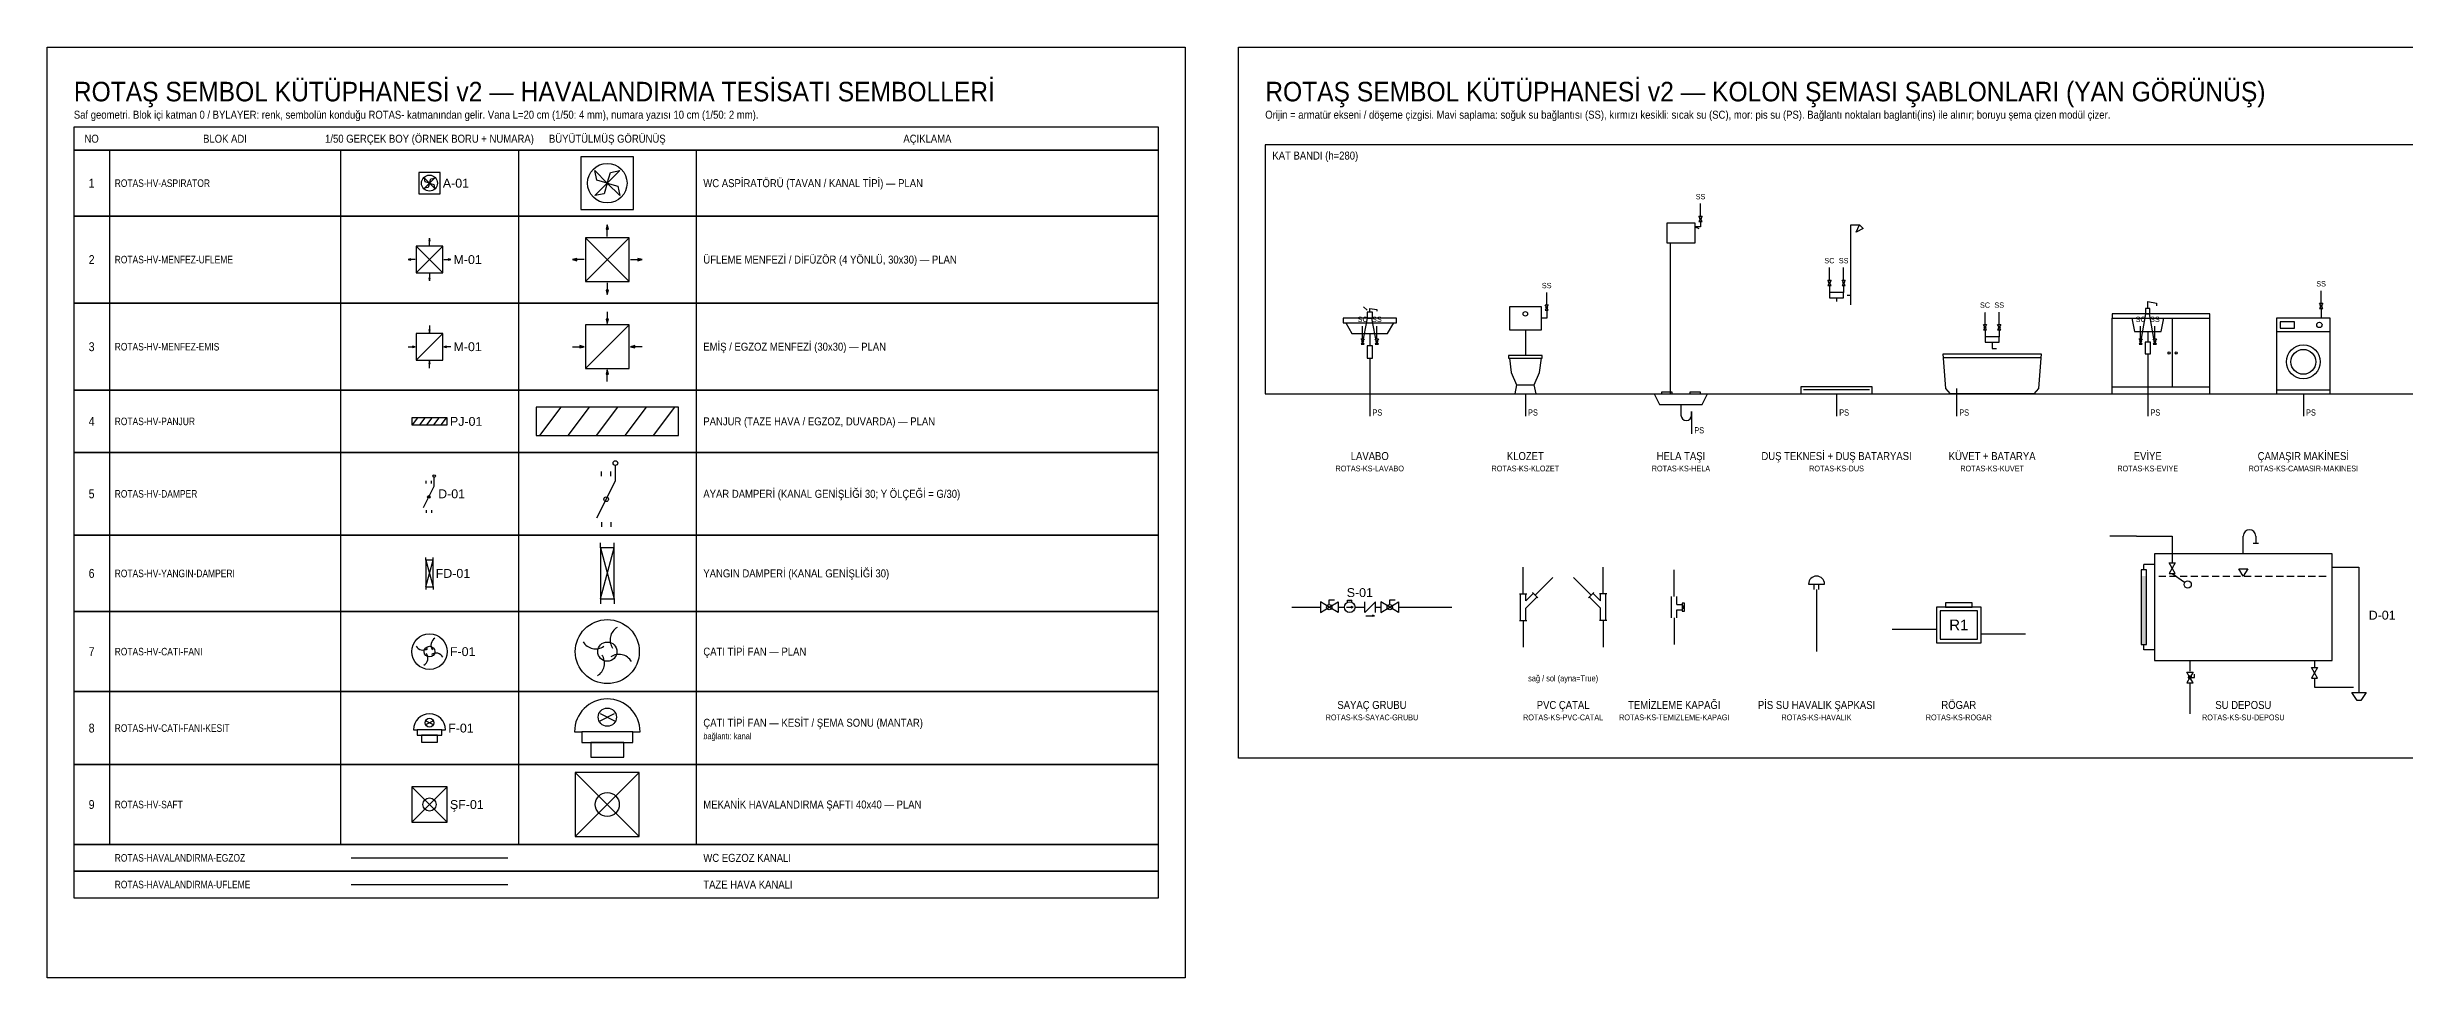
# Model space of a CAD drawing. Header units: centimetres. Extents: x -30 to 10455, y -1638 to 90.
# Drawn here: x 5480 to 8132, y -957 to 90 of the extents above; entities that cross this region are included whole.
import ezdxf
from ezdxf.enums import TextEntityAlignment as Align

# ---------------------------------------------------------------- set-up
doc = ezdxf.new("R2010")
doc.units = ezdxf.units.CM
doc.linetypes.add('DASHED', pattern=[1.524, 1.27, -0.254])
for name, color, linetype in [('ROTAS-HAVALANDIRMA-EGZOZ', 4, 'Continuous'), ('ROTAS-HAVALANDIRMA-SEMBOL', 30, 'Continuous'), ('ROTAS-HAVALANDIRMA-UFLEME', 20, 'Continuous'), ('ROTAS-KAT-BANDI', 8, 'Continuous'), ('ROTAS-LEJANT-BASLIK', 5, 'Continuous'), ('ROTAS-LEJANT-CERCEVE', 8, 'Continuous'), ('ROTAS-LEJANT-YAZI', 7, 'Continuous'), ('ROTAS-PAFTA', 8, 'Continuous'), ('ROTAS-SEMBOL-NO', 3, 'Continuous'), ('ROTAS-SIHHI-ARMATUR', 2, 'Continuous'), ('ROTAS-SIHHI-PIS-SU', 6, 'Continuous'), ('ROTAS-SIHHI-SICAK-SU', 1, 'DASHED'), ('ROTAS-SIHHI-SOGUK-SU', 5, 'Continuous')]:
    doc.layers.add(name, color=color, linetype=linetype)
doc.styles.add('ROTAS', font='arial.ttf')

# ---------------------------------------------------------------- blocks, each defined once
blk = doc.blocks.new('ROTAS-HV-ASPIRATOR')
blk.add_lwpolyline([(-12, -12), (12, -12), (12, 12), (-12, 12)], close=True)
for points in [[(0, 0), (-4.8, 1.4), (-5.7, 5.7), (0, 0)], [(0, 0), (-1.4, -4.8), (-5.7, -5.7), (0, 0)], [(0, 0), (1.4, 4.8), (5.7, 5.7), (0, 0)], [(0, 0), (4.8, -1.4), (5.7, -5.7), (0, 0)]]:
    blk.add_lwpolyline(points)
blk.add_circle((0, 0), 9)
at = {"style": 'ROTAS'}
for tag, p, height in [('NO', (14, 1), 10), ('CAP', (14, -11), 8)]:
    blk.add_attdef(tag, p, '', height=height, dxfattribs=at)
blk = doc.blocks.new('ROTAS-HV-MENFEZ-UFLEME')
h = blk.add_hatch(color=256)
h.dxf.hatch_style = 1
h.paths.add_polyline_path([(0, 24), (-0.75, 21), (0.75, 21)])
h = blk.add_hatch(color=256)
h.dxf.hatch_style = 1
h.paths.add_polyline_path([(-24, 0), (-21, -0.75), (-21, 0.75)])
h = blk.add_hatch(color=256)
h.dxf.hatch_style = 1
h.paths.add_polyline_path([(24, 0), (21, 0.75), (21, -0.75)])
h = blk.add_hatch(color=256)
h.dxf.hatch_style = 1
h.paths.add_polyline_path([(0, -24), (0.75, -21), (-0.75, -21)])
for p, q in [((0, 16), (0, 24)), ((-16, 0), (-24, 0)), ((-15, -15), (15, 15)), ((-15, 15), (15, -15)), ((16, 0), (24, 0)), ((0, -16), (0, -24))]:
    blk.add_line(p, q)
for points in [[(0, 24), (-0.75, 21), (0.75, 21)], [(-24, 0), (-21, -0.75), (-21, 0.75)], [(-15, -15), (15, -15), (15, 15), (-15, 15)], [(24, 0), (21, 0.75), (21, -0.75)], [(0, -24), (0.75, -21), (-0.75, -21)]]:
    blk.add_lwpolyline(points, close=True)
at = {"style": 'ROTAS'}
for tag, p, height in [('NO', (26, 1), 10), ('CAP', (26, -11), 8)]:
    blk.add_attdef(tag, p, '', height=height, dxfattribs=at)
blk = doc.blocks.new('ROTAS-HV-MENFEZ-EMIS')
h = blk.add_hatch(color=256)
h.dxf.hatch_style = 1
h.paths.add_polyline_path([(0, 16), (0.75, 19), (-0.75, 19)])
h = blk.add_hatch(color=256)
h.dxf.hatch_style = 1
h.paths.add_polyline_path([(-16, 0), (-19, 0.75), (-19, -0.75)])
h = blk.add_hatch(color=256)
h.dxf.hatch_style = 1
h.paths.add_polyline_path([(16, 0), (19, -0.75), (19, 0.75)])
h = blk.add_hatch(color=256)
h.dxf.hatch_style = 1
h.paths.add_polyline_path([(0, -16), (-0.75, -19), (0.75, -19)])
for p, q in [((0, 24), (0, 16)), ((-24, 0), (-16, 0)), ((-15, -15), (15, 15)), ((24, 0), (16, 0)), ((0, -24), (0, -16))]:
    blk.add_line(p, q)
for points in [[(0, 16), (0.75, 19), (-0.75, 19)], [(-16, 0), (-19, 0.75), (-19, -0.75)], [(-15, -15), (15, -15), (15, 15), (-15, 15)], [(16, 0), (19, -0.75), (19, 0.75)], [(0, -16), (-0.75, -19), (0.75, -19)]]:
    blk.add_lwpolyline(points, close=True)
at = {"style": 'ROTAS'}
for tag, p, height in [('NO', (26, 1), 10), ('CAP', (26, -11), 8)]:
    blk.add_attdef(tag, p, '', height=height, dxfattribs=at)
blk = doc.blocks.new('ROTAS-HV-PANJUR')
for p, q in [((-19, -4), (-13, 4)), ((-11, -4), (-5, 4)), ((-3, -4), (3, 4)), ((5, -4), (11, 4)), ((13, -4), (19, 4))]:
    blk.add_line(p, q)
blk.add_lwpolyline([(-20, -4), (20, -4), (20, 4), (-20, 4)], close=True)
at = {"style": 'ROTAS'}
for tag, p, height in [('NO', (22, 1), 10), ('CAP', (22, -11), 8)]:
    blk.add_attdef(tag, p, '', height=height, dxfattribs=at)
blk = doc.blocks.new('ROTAS-HV-DAMPER')
for p, q in [((-3, 15), (-3, 18)), ((3, 15), (3, 18)), ((6, 12), (6, 22)), ((-6, -12), (6, 12)), ((-3, -15), (-3, -18)), ((3, -15), (3, -18))]:
    blk.add_line(p, q)
for centre in [(6, 23.5), (0, 0)]:
    blk.add_circle(centre, 1.5)
at = {"style": 'ROTAS'}
for tag, p, height in [('CAP', (9.5, -7.5), 8), ('NO', (9.5, 4.5), 10)]:
    blk.add_attdef(tag, p, '', height=height, dxfattribs=at)
blk = doc.blocks.new('ROTAS-HV-YANGIN-DAMPERI')
for p, q in [((-4, 15), (-4, 18)), ((-4, -15), (4, 15)), ((-4, 15), (4, -15)), ((4, 15), (4, 18)), ((-4, -15), (-4, -18)), ((4, -15), (4, -18))]:
    blk.add_line(p, q)
blk.add_lwpolyline([(-4, -15), (4, -15), (4, 15), (-4, 15)], close=True)
at = {"style": 'ROTAS'}
for tag, p, height in [('NO', (6, 1), 10), ('CAP', (6, -11), 8)]:
    blk.add_attdef(tag, p, '', height=height, dxfattribs=at)
blk = doc.blocks.new('ROTAS-HV-CATI-FANI')
for radius in [20, 6]:
    blk.add_circle((0, 0), radius)
for centre, start, end in [((10.7, 7.3), 120, 215), ((-7.3, 10.7), 210, 305), ((-10.7, -7.3), 300, 395), ((7.3, -10.7), 390, 485)]:
    blk.add_arc(centre, 9, start, end)
at = {"style": 'ROTAS'}
for tag, p, height in [('NO', (22, 1), 10), ('CAP', (22, -11), 8)]:
    blk.add_attdef(tag, p, '', height=height, dxfattribs=at)
blk = doc.blocks.new('ROTAS-HV-CATI-FANI-KESIT')
for p, q in [((-18, 14), (-14, 14)), ((-4, 20), (4, 24)), ((-4, 24), (4, 20)), ((14, 14), (18, 14))]:
    blk.add_line(p, q)
for points in [[(-14, 8), (14, 8), (14, 14), (-14, 14)], [(-9, 0), (9, 0), (9, 8), (-9, 8)]]:
    blk.add_lwpolyline(points, close=True)
blk.add_circle((0, 22), 5)
blk.add_arc((0, 14), 18, 0, 180)
at = {"style": 'ROTAS'}
for tag, p, height in [('NO', (20, 17), 10), ('CAP', (20, 5), 8)]:
    blk.add_attdef(tag, p, '', height=height, dxfattribs=at)
blk = doc.blocks.new('ROTAS-HV-SAFT')
for p, q in [((-20, -20), (20, 20)), ((-20, 20), (20, -20))]:
    blk.add_line(p, q)
blk.add_lwpolyline([(-20, -20), (20, -20), (20, 20), (-20, 20)], close=True)
blk.add_circle((0, 0), 7.5)
at = {"style": 'ROTAS'}
for tag, p, height in [('NO', (22, 1), 10), ('CAP', (22, -11), 8)]:
    blk.add_attdef(tag, p, '', height=height, dxfattribs=at)
blk = doc.blocks.new('ROTAS-KS-LAVABO')
for p, q in [((-8, 56), (-2.5, 85)), ((-3, 94), (-7, 98)), ((8, 56), (2.5, 85)), ((0, 68), (0, 54))]:
    blk.add_line(p, q)
for points in [[(-30, 80), (30, 80), (30, 85), (-30, 85)], [(-3, 85), (3, 85), (3, 92), (-3, 92)], [(-9.8, 62), (-6.2, 62), (-8, 59)], [(-9.8, 56), (-6.2, 56), (-8, 59)], [(-3, 40), (3, 40), (3, 54), (-3, 54)], [(6.2, 62), (9.8, 62), (8, 59)], [(6.2, 56), (9.8, 56), (8, 59)]]:
    blk.add_lwpolyline(points, close=True)
for points in [[(-27, 80), (-20, 68), (20, 68), (27, 80)], [(0, 92), (0, 96), (8, 95), (8, 93)]]:
    blk.add_lwpolyline(points)
for centre in [(-8, 59), (8, 59)]:
    blk.add_circle(centre, 0.9)
at = {"style": 'ROTAS'}
for tag, p, height in [('NO', (32, 70), 10), ('CAP', (32, 58), 8)]:
    blk.add_attdef(tag, p, '', height=height, dxfattribs=at)
blk = doc.blocks.new('ROTAS-KS-KLOZET')
blk.add_line((0, 72), (0, 43))
for points in [[(-18, 72), (18, 72), (18, 98), (-18, 98)], [(22.2, 100), (25.8, 100), (24, 97)], [(22.2, 94), (25.8, 94), (24, 97)], [(-19, 40), (19, 40), (19, 43), (-19, 43)]]:
    blk.add_lwpolyline(points, close=True)
for points in [[(24, 94), (24, 85), (18, 85)], [(-18, 40), (-16, 24), (-10, 10), (10, 10), (16, 24), (18, 40)], [(-10, 10), (-12, 0), (12, 0), (10, 10)]]:
    blk.add_lwpolyline(points)
for centre, radius in [((0, 90), 2.5), ((24, 97), 0.9)]:
    blk.add_circle(centre, radius)
at = {"style": 'ROTAS'}
for tag, p, height in [('NO', (27.8, 51), 10), ('CAP', (27.8, 39), 8)]:
    blk.add_attdef(tag, p, '', height=height, dxfattribs=at)
blk = doc.blocks.new('ROTAS-KS-HELA')
for p, q in [((-12, 170), (-12, 0)), ((-30, 0), (30, 0)), ((0, -12), (0, -24)), ((12, -24), (12, -20))]:
    blk.add_line(p, q)
for points in [[(-16, 170), (16, 170), (16, 192), (-16, 192)], [(20.2, 200), (23.8, 200), (22, 197)], [(20.2, 194), (23.8, 194), (22, 197)], [(-22, 0), (-10, 0), (-10, 1.8), (-22, 1.8)], [(10, 0), (22, 0), (22, 1.8), (10, 1.8)]]:
    blk.add_lwpolyline(points, close=True)
for points in [[(22, 194), (22, 188), (16, 188)], [(16, 188), (20, 186)], [(-30, 0), (-24, -12), (24, -12), (30, 0)]]:
    blk.add_lwpolyline(points)
blk.add_circle((22, 197), 0.9)
blk.add_arc((6, -24), 6, 180, 360)
at = {"style": 'ROTAS'}
for tag, p, height in [('CAP', (32, 74), 8), ('NO', (32, 86), 10)]:
    blk.add_attdef(tag, p, '', height=height, dxfattribs=at)
blk = doc.blocks.new('ROTAS-KS-DUS')
for p, q in [((16, 100), (16, 190)), ((-8, 122), (-8, 114)), ((0, 108), (0, 104)), ((8, 122), (8, 114)), ((12, 111), (16, 111)), ((-37, 5), (37, 5))]:
    blk.add_line(p, q)
blk.add_lwpolyline([(16, 190), (26, 190), (30, 186), (22, 182), (26, 190)])
for points in [[(-9.8, 128), (-6.2, 128), (-8, 125)], [(-9.8, 122), (-6.2, 122), (-8, 125)], [(-8, 108), (8, 108), (8, 114), (-8, 114)], [(6.2, 128), (9.8, 128), (8, 125)], [(6.2, 122), (9.8, 122), (8, 125)], [(-40, 0), (40, 0), (40, 8), (-40, 8)]]:
    blk.add_lwpolyline(points, close=True)
for centre in [(-8, 125), (8, 125)]:
    blk.add_circle(centre, 0.9)
at = {"style": 'ROTAS'}
for tag, p, height in [('NO', (42, 96), 10), ('CAP', (42, 84), 8)]:
    blk.add_attdef(tag, p, '', height=height, dxfattribs=at)
blk = doc.blocks.new('ROTAS-KS-KUVET')
for p, q in [((-8, 72), (-8, 64)), ((8, 72), (8, 64)), ((-55, 41), (55, 41))]:
    blk.add_line(p, q)
for points in [[(-9.8, 78), (-6.2, 78), (-8, 75)], [(-9.8, 72), (-6.2, 72), (-8, 75)], [(-8, 58), (8, 58), (8, 64), (-8, 64)], [(6.2, 78), (9.8, 78), (8, 75)], [(6.2, 72), (9.8, 72), (8, 75)], [(-55, 45), (55, 45), (52, 6), (47, 0), (-47, 0), (-52, 6)]]:
    blk.add_lwpolyline(points, close=True)
for points in [[(0, 58), (0, 51), (5, 51)], [(-40, 6), (-40, 0)]]:
    blk.add_lwpolyline(points)
for centre in [(-8, 75), (8, 75)]:
    blk.add_circle(centre, 0.9)
at = {"style": 'ROTAS'}
for tag, p, height in [('CAP', (57, 28), 8), ('NO', (57, 40), 10)]:
    blk.add_attdef(tag, p, '', height=height, dxfattribs=at)
blk = doc.blocks.new('ROTAS-KS-EVIYE')
for p, q in [((-40, 0), (-40, 85)), ((-8, 56), (-2, 90)), ((8, 56), (2, 90)), ((28, 8), (28, 85)), ((70, 0), (70, 85)), ((0, 70), (0, 58)), ((-40, 8), (70, 8))]:
    blk.add_line(p, q)
for points in [[(-40, 85), (70, 85), (70, 90), (-40, 90)], [(-2.5, 90), (2.5, 90), (2.5, 96), (-2.5, 96)], [(-9.8, 62), (-6.2, 62), (-8, 59)], [(-9.8, 56), (-6.2, 56), (-8, 59)], [(-3, 45), (3, 45), (3, 58), (-3, 58)], [(6.2, 62), (9.8, 62), (8, 59)], [(6.2, 56), (9.8, 56), (8, 59)]]:
    blk.add_lwpolyline(points, close=True)
for points in [[(-18, 85), (-15, 70), (15, 70), (18, 85)], [(0, 96), (0, 104), (10, 102), (10, 99)]]:
    blk.add_lwpolyline(points)
for centre, radius in [((-8, 59), 0.9), ((8, 59), 0.9), ((24, 46), 1.2), ((32, 46), 1.2)]:
    blk.add_circle(centre, radius)
at = {"style": 'ROTAS'}
for tag, p, height in [('NO', (72, 53), 10), ('CAP', (72, 41), 8)]:
    blk.add_attdef(tag, p, '', height=height, dxfattribs=at)
blk = doc.blocks.new('ROTAS-KS-CAMASIR-MAKINESI')
for p, q in [((20, 96), (20, 85)), ((-30, 70), (30, 70))]:
    blk.add_line(p, q)
for points in [[(-30, 0), (30, 0), (30, 85), (-30, 85)], [(-26, 74), (-10, 74), (-10, 81), (-26, 81)], [(18.2, 102), (21.8, 102), (20, 99)], [(18.2, 96), (21.8, 96), (20, 99)], [(-30, 0), (30, 0), (30, 4), (-30, 4)]]:
    blk.add_lwpolyline(points, close=True)
for centre, radius in [((18, 77.5), 3), ((20, 99), 0.9), ((0, 36), 19), ((0, 36), 14)]:
    blk.add_circle(centre, radius)
at = {"style": 'ROTAS'}
for tag, p, height in [('NO', (32, 52), 10), ('CAP', (32, 40), 8)]:
    blk.add_attdef(tag, p, '', height=height, dxfattribs=at)
blk = doc.blocks.new('ROTAS-KS-SAYAC-GRUBU')
h = blk.add_hatch(color=256)
h.dxf.hatch_style = 1
h.paths.add_polyline_path([(39, 0), (36.6, 0.6), (36.6, -0.6)])
h = blk.add_hatch(color=256)
h.dxf.hatch_style = 1
h.paths.add_polyline_path([(63, -9.6), (60.6, -9), (60.6, -10.2)])
for p, q in [((0, 0), (2, 0)), ((12, 3), (12, 8.4)), ((12, 8.4), (18, 8.4)), ((22, 0), (29, 0)), ((31.4, 0), (39, 0)), ((32.6, 6), (32.6, 8)), ((32.6, 8), (37.4, 8)), ((37.4, 6), (37.4, 8)), ((41, 0), (52, 0)), ((52, -6), (52, 6)), ((52, -6), (64, 6)), ((64, -6), (64, 6)), ((64, 0), (70, 0)), ((80, 3), (80, 8.4)), ((80, 8.4), (86, 8.4)), ((90, 0), (92, 0)), ((53, -9.6), (63, -9.6))]:
    blk.add_line(p, q)
for points in [[(2, 6), (2, -6), (12, 0)], [(22, 6), (22, -6), (12, 0)], [(39, 0), (36.6, 0.6), (36.6, -0.6)], [(70, 6), (70, -6), (80, 0)], [(90, 6), (90, -6), (80, 0)], [(63, -9.6), (60.6, -9), (60.6, -10.2)]]:
    blk.add_lwpolyline(points, close=True)
for centre, radius in [((12, 0), 3), ((35, 0), 6), ((80, 0), 3)]:
    blk.add_circle(centre, radius)
at = {"style": 'ROTAS'}
for tag, p, height in [('NO', (94, 0.1), 10), ('CAP', (94, -11.9), 8)]:
    blk.add_attdef(tag, p, '', height=height, dxfattribs=at)
blk = doc.blocks.new('ROTAS-KS-PVC-CATAL')
for p, q in [((-4.2, 15), (4.2, 15)), ((-3, -15), (-3, 15)), ((3, 7.2), (11.3, 15.5)), ((3, 7.2), (3, 15)), ((3, -1.2), (15.5, 11.3)), ((16.4, 10.4), (10.4, 16.4)), ((-4.2, -15), (4.2, -15)), ((3, -15), (3, -1.2))]:
    blk.add_line(p, q)
at = {"style": 'ROTAS'}
for tag, p, height in [('NO', (18.4, 1.7), 10), ('CAP', (18.4, -10.3), 8)]:
    blk.add_attdef(tag, p, '', height=height, dxfattribs=at)
blk = doc.blocks.new('ROTAS-KS-TEMIZLEME-KAPAGI')
for p, q in [((-3, -12), (-3, 12)), ((3, 3), (3, 12)), ((3, 3), (9, 3)), ((10.25, -2), (10.25, 2)), ((3, -12), (3, -3)), ((3, -3), (9, -3))]:
    blk.add_line(p, q)
blk.add_lwpolyline([(9, -4.5), (11.5, -4.5), (11.5, 4.5), (9, 4.5)], close=True)
at = {"style": 'ROTAS'}
for tag, p, height in [('NO', (13.5, 1), 10), ('CAP', (13.5, -11), 8)]:
    blk.add_attdef(tag, p, '', height=height, dxfattribs=at)
blk = doc.blocks.new('ROTAS-KS-HAVALIK')
for p, q in [((-9, 6), (9, 6)), ((-2.5, 0), (-2.5, 6)), ((2.5, 0), (2.5, 6))]:
    blk.add_line(p, q)
blk.add_arc((0, 6), 9, 0, 180)
at = {"style": 'ROTAS'}
for tag, p, height in [('CAP', (11, -3.5), 8), ('NO', (11, 8.5), 10)]:
    blk.add_attdef(tag, p, '', height=height, dxfattribs=at)
blk = doc.blocks.new('ROTAS-KS-ROGAR')
for points in [[(-25, -40), (25, -40), (25, 0), (-25, 0)], [(-15, 0), (15, 0), (15, 5), (-15, 5)], [(-21, -36), (21, -36), (21, -4), (-21, -4)]]:
    blk.add_lwpolyline(points, close=True)
at = {"style": 'ROTAS'}
for tag, p, height in [('CAP', (27, -28.5), 8), ('NO', (27, -16.5), 10)]:
    blk.add_attdef(tag, p, '', height=height, dxfattribs=at)
blk = doc.blocks.new('ROTAS-KS-SU-DEPOSU')
h = blk.add_hatch(color=256)
h.dxf.hatch_style = 1
h.paths.add_polyline_path([(-15, 18), (-9, 18), (-9, 95), (-15, 95)])
for p, q in [((100, 120), (100, 140)), ((114, 140), (114, 132)), ((-12, 102), (-12, 108)), ((20, 120), (20, 110)), ((111, 132), (117, 132)), ((5, 95), (13, 95)), ((17, 95), (25, 95)), ((20, 98), (34, 88)), ((29, 95), (37, 95)), ((41, 95), (49, 95)), ((53, 95), (61, 95)), ((65, 95), (73, 95)), ((77, 95), (85, 95)), ((89, 95), (97, 95)), ((101, 95), (109, 95)), ((113, 95), (121, 95)), ((125, 95), (133, 95)), ((137, 95), (145, 95)), ((149, 95), (157, 95)), ((161, 95), (169, 95)), ((173, 95), (181, 95)), ((185, 95), (193, 95)), ((-12, 12), (-12, 18)), ((40, 0), (40, -12)), ((180, 0), (180, -8)), ((40, -25), (40, -30)), ((41.8, -19), (45, -19)), ((45, -19), (45, -15.4))]:
    blk.add_line(p, q)
for points in [[(-20, 140), (20, 140), (20, 120)], [(0, 108), (-12, 108)], [(200, 105), (230, 105), (230, -36)], [(0, 12), (-12, 12)], [(180, -20), (180, -30), (224, -30)]]:
    blk.add_lwpolyline(points)
for points in [[(0, 0), (200, 0), (200, 120), (0, 120)], [(16.5, 110), (23.5, 110), (20, 104)], [(-15, 18), (-9, 18), (-9, 102), (-15, 102)], [(16.5, 98), (23.5, 98), (20, 104)], [(100, 95), (95, 103), (105, 103)], [(36.4, -13), (43.6, -13), (40, -19)], [(36.4, -25), (43.6, -25), (40, -19)], [(176.5, -8), (183.5, -8), (180, -14)], [(176.5, -20), (183.5, -20), (180, -14)], [(222, -36), (238, -36), (232, -45), (228, -45)]]:
    blk.add_lwpolyline(points, close=True)
for centre, radius in [((37.5, 85.5), 4), ((40, -19), 1.8)]:
    blk.add_circle(centre, radius)
blk.add_arc((107, 140), 7, 0, 180)
at = {"style": 'ROTAS'}
for tag, p, height in [('NO', (240, 52), 10), ('CAP', (240, 40), 8)]:
    blk.add_attdef(tag, p, '', height=height, dxfattribs=at)

msp = doc.modelspace()

# ---------------------------------------------------------------- linework, layer by layer
at = {"layer": 'ROTAS-HAVALANDIRMA-EGZOZ'}
msp.add_line((5822, -822), (5998, -822), dxfattribs=at)
at = {"layer": 'ROTAS-HAVALANDIRMA-UFLEME'}
msp.add_line((5822, -852), (5998, -852), dxfattribs=at)
at = {"layer": 'ROTAS-KAT-BANDI'}
msp.add_lwpolyline([(6850, -300), (8835, -300), (8835, -20), (6850, -20)], close=True, dxfattribs=at)
at = {"layer": 'ROTAS-LEJANT-CERCEVE'}
for p, q in [((5550, -26), (5550, -100)), ((5810, -26), (5810, -100)), ((6010, -26), (6010, -100)), ((6210, -26), (6210, -100)), ((5550, -100), (5550, -198)), ((5810, -100), (5810, -198)), ((6010, -100), (6010, -198)), ((6210, -100), (6210, -198)), ((5550, -198), (5550, -296)), ((5810, -198), (5810, -296)), ((6010, -198), (6010, -296)), ((6210, -198), (6210, -296)), ((5550, -296), (5550, -366)), ((5810, -296), (5810, -366)), ((6010, -296), (6010, -366)), ((6210, -296), (6210, -366)), ((5550, -366), (5550, -459)), ((5810, -366), (5810, -459)), ((6010, -366), (6010, -459)), ((6210, -366), (6210, -459)), ((5550, -459), (5550, -545)), ((5810, -459), (5810, -545)), ((6010, -459), (6010, -545)), ((6210, -459), (6210, -545)), ((5550, -545), (5550, -635)), ((5810, -545), (5810, -635)), ((6010, -545), (6010, -635)), ((6210, -545), (6210, -635)), ((5550, -635), (5550, -717)), ((5810, -635), (5810, -717)), ((6010, -635), (6010, -717)), ((6210, -635), (6210, -717)), ((5550, -717), (5550, -807)), ((5810, -717), (5810, -807)), ((6010, -717), (6010, -807)), ((6210, -717), (6210, -807))]:
    msp.add_line(p, q, dxfattribs=at)
for points in [[(5510, -26), (6730, -26), (6730, 0), (5510, 0)], [(5510, -100), (6730, -100), (6730, -26), (5510, -26)], [(5510, -198), (6730, -198), (6730, -100), (5510, -100)], [(5510, -296), (6730, -296), (6730, -198), (5510, -198)], [(5510, -366), (6730, -366), (6730, -296), (5510, -296)], [(5510, -459), (6730, -459), (6730, -366), (5510, -366)], [(5510, -545), (6730, -545), (6730, -459), (5510, -459)], [(5510, -635), (6730, -635), (6730, -545), (5510, -545)], [(5510, -717), (6730, -717), (6730, -635), (5510, -635)], [(5510, -807), (6730, -807), (6730, -717), (5510, -717)], [(5510, -837), (6730, -837), (6730, -807), (5510, -807)], [(5510, -867), (6730, -867), (6730, -837), (5510, -837)]]:
    msp.add_lwpolyline(points, close=True, dxfattribs=at)
at = {"layer": 'ROTAS-PAFTA'}
for points in [[(5480, 90), (6760, 90), (6760, -957), (5480, -957)], [(6820, 90), (8865, 90), (8865, -710), (6820, -710)]]:
    msp.add_lwpolyline(points, close=True, dxfattribs=at)
at = {"layer": 'ROTAS-SIHHI-PIS-SU'}
for p, q in [((6967.5, -260), (6967.5, -325)), ((7842.5, -255), (7842.5, -325)), ((7142.5, -300), (7142.5, -325)), ((7492.5, -300), (7492.5, -325)), ((7627.5, -300), (7627.5, -325)), ((8017.5, -300), (8017.5, -325)), ((7329.5, -320), (7329.5, -345)), ((7140, -525), (7140, -495)), ((7230, -525), (7230, -495)), ((7310, -528), (7310, -498)), ((7153.4, -526.6), (7173.4, -506.6)), ((7216.6, -526.6), (7196.6, -506.6)), ((7470, -520), (7470, -590)), ((7140, -555), (7140, -585)), ((7230, -555), (7230, -585)), ((7310, -552), (7310, -582)), ((7605, -565), (7555, -565)), ((7655, -570), (7705, -570))]:
    msp.add_line(p, q, dxfattribs=at)
at = {"layer": 'ROTAS-SIHHI-SICAK-SU'}
for p, q in [((7484.5, -172), (7484.5, -158)), ((7659.5, -222), (7659.5, -208)), ((6959.5, -238), (6959.5, -224)), ((7834.5, -238), (7834.5, -224))]:
    msp.add_line(p, q, dxfattribs=at)
at = {"layer": 'ROTAS-SIHHI-SOGUK-SU'}
for p, q in [((7339.5, -100), (7339.5, -86)), ((7500.5, -172), (7500.5, -158)), ((8037.5, -198), (8037.5, -184)), ((7166.5, -200), (7166.5, -186)), ((7675.5, -222), (7675.5, -208)), ((6975.5, -238), (6975.5, -224)), ((7850.5, -238), (7850.5, -224)), ((7830, -460), (7800, -460)), ((6880, -540), (6910, -540)), ((7002, -540), (7060, -540)), ((7890, -630), (7890, -660))]:
    msp.add_line(p, q, dxfattribs=at)

# ---------------------------------------------------------------- block references
at = {"layer": 'ROTAS-HAVALANDIRMA-SEMBOL'}
ref = msp.add_blockref('ROTAS-HV-ASPIRATOR', (5910, -63), dxfattribs=at)
ref.add_attrib('NO', 'A-01', (5925, -68), dxfattribs={"layer": 'ROTAS-SEMBOL-NO', "height": 10, "style": 'ROTAS'})
for name, p, xscale, yscale in [('ROTAS-HV-ASPIRATOR', (6110, -63), 2.466666666666667, 2.466666666666667), ('ROTAS-HV-MENFEZ-UFLEME', (6110, -149), 1.6333333333333335, 1.6333333333333335), ('ROTAS-HV-MENFEZ-EMIS', (6110, -247), 1.6333333333333335, 1.6333333333333335), ('ROTAS-HV-PANJUR', (6110, -331), 4, 4), ('ROTAS-HV-DAMPER', (6108.7, -418.56), 1.730232558139535, 1.730232558139535), ('ROTAS-HV-YANGIN-DAMPERI', (6110, -502), 1.911111111111111, 1.911111111111111), ('ROTAS-HV-CATI-FANI', (6110, -590), 1.8, 1.8), ('ROTAS-HV-CATI-FANI-KESIT', (6110, -708.8), 2.0500000000000003, 2.0500000000000003), ('ROTAS-HV-SAFT', (6110, -762), 1.8, 1.8)]:
    msp.add_blockref(name, p, dxfattribs=dict(at, xscale=xscale, yscale=yscale))
ref = msp.add_blockref('ROTAS-HV-MENFEZ-UFLEME', (5910, -149), dxfattribs=at)
ref.add_attrib('NO', 'M-01', (5937, -154), dxfattribs={"layer": 'ROTAS-SEMBOL-NO', "height": 10, "style": 'ROTAS'})
ref = msp.add_blockref('ROTAS-HV-MENFEZ-EMIS', (5910, -247), dxfattribs=at)
ref.add_attrib('NO', 'M-01', (5937, -252), dxfattribs={"layer": 'ROTAS-SEMBOL-NO', "height": 10, "style": 'ROTAS'})
ref = msp.add_blockref('ROTAS-HV-PANJUR', (5910, -331), dxfattribs=at)
ref.add_attrib('NO', 'PJ-01', (5933, -336), dxfattribs={"layer": 'ROTAS-SEMBOL-NO', "height": 10, "style": 'ROTAS'})
ref = msp.add_blockref('ROTAS-HV-DAMPER', (5909.25, -416), dxfattribs=at)
ref.add_attrib('NO', 'D-01', (5919.75, -417.5), dxfattribs={"layer": 'ROTAS-SEMBOL-NO', "height": 10, "style": 'ROTAS'})
ref = msp.add_blockref('ROTAS-HV-YANGIN-DAMPERI', (5910, -502), dxfattribs=at)
ref.add_attrib('NO', 'FD-01', (5917, -507), dxfattribs={"layer": 'ROTAS-SEMBOL-NO', "height": 10, "style": 'ROTAS'})
ref = msp.add_blockref('ROTAS-HV-CATI-FANI', (5910, -590), dxfattribs=at)
ref.add_attrib('NO', 'F-01', (5933, -595), dxfattribs={"layer": 'ROTAS-SEMBOL-NO', "height": 10, "style": 'ROTAS'})
ref = msp.add_blockref('ROTAS-HV-CATI-FANI-KESIT', (5910, -692), dxfattribs=at)
ref.add_attrib('NO', 'F-01', (5931, -681), dxfattribs={"layer": 'ROTAS-SEMBOL-NO', "height": 10, "style": 'ROTAS'})
ref = msp.add_blockref('ROTAS-HV-SAFT', (5910, -762), dxfattribs=at)
ref.add_attrib('NO', 'ŞF-01', (5933, -767), dxfattribs={"layer": 'ROTAS-SEMBOL-NO', "height": 10, "style": 'ROTAS'})
at = {"layer": 'ROTAS-SIHHI-ARMATUR'}
for name, p in [('ROTAS-KS-HELA', (7317.5, -300)), ('ROTAS-KS-DUS', (7492.5, -300)), ('ROTAS-KS-LAVABO', (6967.5, -300)), ('ROTAS-KS-KLOZET', (7142.5, -300)), ('ROTAS-KS-EVIYE', (7842.5, -300)), ('ROTAS-KS-CAMASIR-MAKINESI', (8017.5, -300)), ('ROTAS-KS-KUVET', (7667.5, -300))]:
    msp.add_blockref(name, p, dxfattribs=at)
ref = msp.add_blockref('ROTAS-KS-SU-DEPOSU', (7850, -600), dxfattribs=at)
ref.add_attrib('NO', 'D-01', (8091, -554), dxfattribs={"layer": 'ROTAS-SEMBOL-NO', "height": 10, "style": 'ROTAS'})
ref = msp.add_blockref('ROTAS-KS-ROGAR', (7630, -540), dxfattribs=at)
ref.add_attrib('NO', 'R1', dxfattribs={"layer": 'ROTAS-SEMBOL-NO', "height": 12, "style": 'ROTAS'}).set_placement((7630, -560), align=Align.MIDDLE_CENTER)
at = {"layer": 'ROTAS-SIHHI-PIS-SU'}
for name, p in [('ROTAS-KS-PVC-CATAL', (7140, -540)), ('ROTAS-KS-TEMIZLEME-KAPAGI', (7310, -540)), ('ROTAS-KS-HAVALIK', (7470, -520))]:
    msp.add_blockref(name, p, dxfattribs=at)
at = {"layer": 'ROTAS-SIHHI-PIS-SU', "xscale": -1}
msp.add_blockref('ROTAS-KS-PVC-CATAL', (7230, -540), dxfattribs=at)
at = {"layer": 'ROTAS-SIHHI-SOGUK-SU'}
ref = msp.add_blockref('ROTAS-KS-SAYAC-GRUBU', (6910, -540), dxfattribs=at)
ref.add_attrib('NO', 'S-01', (6941.6, -528.6), dxfattribs={"layer": 'ROTAS-SEMBOL-NO', "height": 10, "style": 'ROTAS'})

# ---------------------------------------------------------------- texts
at = {"layer": 'ROTAS-LEJANT-BASLIK', "style": 'ROTAS', "width": 0.9}
for s, p in [('ROTAŞ SEMBOL KÜTÜPHANESİ v2 — HAVALANDIRMA TESİSATI SEMBOLLERİ', (5510, 40)), ('ROTAŞ SEMBOL KÜTÜPHANESİ v2 — KOLON ŞEMASI ŞABLONLARI (YAN GÖRÜNÜŞ)', (6850, 40))]:
    msp.add_text(s, height=22, dxfattribs=at).set_placement(p, align=Align.MIDDLE_LEFT)
at = {"layer": 'ROTAS-LEJANT-YAZI', "style": 'ROTAS'}
for s, height, width, p in [('Saf geometri. Blok içi katman 0 / BYLAYER: renk, sembolün konduğu ROTAS- katmanından gelir. Vana L=20 cm (1/50: 4 mm), numara yazısı 10 cm (1/50: 2 mm).', 9, 0.85, (5510, 14)), ('Orijin = armatür ekseni / döşeme çizgisi. Mavi saplama: soğuk su bağlantısı (SS), kırmızı kesikli: sıcak su (SC), mor: pis su (PS). Bağlantı noktaları baglanti(ins) ile alınır; boruyu şema çizen modül çizer.', 9, 0.85, (6850, 14)), ('KAT BANDI (h=280)', 9, 0.85, (6858, -32)), ('ROTAS-HV-ASPIRATOR', 8.5, 0.8, (5556, -63)), ('WC ASPİRATÖRÜ (TAVAN / KANAL TİPİ) — PLAN', 9, 0.85, (6218, -63)), ('ROTAS-HV-MENFEZ-UFLEME', 8.5, 0.8, (5556, -149)), ('ÜFLEME MENFEZİ / DİFÜZÖR (4 YÖNLÜ, 30x30) — PLAN', 9, 0.85, (6218, -149)), ('ROTAS-HV-MENFEZ-EMIS', 8.5, 0.8, (5556, -247)), ('EMİŞ / EGZOZ MENFEZİ (30x30) — PLAN', 9, 0.85, (6218, -247)), ('ROTAS-HV-PANJUR', 8.5, 0.8, (5556, -331)), ('PANJUR (TAZE HAVA / EGZOZ, DUVARDA) — PLAN', 9, 0.85, (6218, -331)), ('ROTAS-HV-DAMPER', 8.5, 0.8, (5556, -412.5)), ('AYAR DAMPERİ (KANAL GENİŞLİĞİ 30; Y ÖLÇEĞİ = G/30)', 9, 0.85, (6218, -412.5)), ('ROTAS-HV-YANGIN-DAMPERI', 8.5, 0.8, (5556, -502)), ('YANGIN DAMPERİ (KANAL GENİŞLİĞİ 30)', 9, 0.85, (6218, -502)), ('ÇATI TİPİ FAN — PLAN', 9, 0.85, (6218, -590)), ('ROTAS-HV-CATI-FANI', 8.5, 0.8, (5556, -590)), ('ROTAS-HV-CATI-FANI-KESIT', 8.5, 0.8, (5556, -676)), ('ÇATI TİPİ FAN — KESİT / ŞEMA SONU (MANTAR)', 9, 0.85, (6218, -670)), ('bağlantı: kanal', 7, 0.85, (6218, -685)), ('ROTAS-HV-SAFT', 8.5, 0.8, (5556, -762)), ('MEKANİK HAVALANDIRMA ŞAFTI 40x40 — PLAN', 9, 0.85, (6218, -762)), ('ROTAS-HAVALANDIRMA-EGZOZ', 8.5, 0.8, (5556, -822)), ('WC EGZOZ KANALI', 9, 0.85, (6218, -822)), ('ROTAS-HAVALANDIRMA-UFLEME', 8.5, 0.8, (5556, -852)), ('TAZE HAVA KANALI', 9, 0.85, (6218, -852))]:
    msp.add_text(s, height=height, dxfattribs=dict(at, width=width)).set_placement(p, align=Align.MIDDLE_LEFT)
for s, height, width, p in [('NO', 9, 0.85, (5530, -13)), ('BLOK ADI', 9, 0.85, (5680, -13)), ('1/50 GERÇEK BOY (ÖRNEK BORU + NUMARA)', 9, 0.85, (5910, -13)), ('BÜYÜTÜLMÜŞ GÖRÜNÜŞ', 9, 0.85, (6110, -13)), ('AÇIKLAMA', 9, 0.85, (6470, -13)), ('1', 10, 0.85, (5530, -63)), ('2', 10, 0.85, (5530, -149)), ('3', 10, 0.85, (5530, -247)), ('4', 10, 0.85, (5530, -331)), ('LAVABO', 9, 0.85, (6967.5, -370)), ('KLOZET', 9, 0.85, (7142.5, -370)), ('HELA TAŞI', 9, 0.85, (7317.5, -370)), ('DUŞ TEKNESİ + DUŞ BATARYASI', 9, 0.85, (7492.5, -370)), ('KÜVET + BATARYA', 9, 0.85, (7667.5, -370)), ('EVİYE', 9, 0.85, (7842.5, -370)), ('ÇAMAŞIR MAKİNESİ', 9, 0.85, (8017.5, -370)), ('ROTAS-KS-LAVABO', 6.5, 0.75, (6967.5, -384)), ('ROTAS-KS-KLOZET', 6.5, 0.75, (7142.5, -384)), ('ROTAS-KS-HELA', 6.5, 0.75, (7317.5, -384)), ('ROTAS-KS-DUS', 6.5, 0.75, (7492.5, -384)), ('ROTAS-KS-KUVET', 6.5, 0.75, (7667.5, -384)), ('ROTAS-KS-EVIYE', 6.5, 0.75, (7842.5, -384)), ('ROTAS-KS-CAMASIR-MAKINESI', 6.5, 0.75, (8017.5, -384)), ('5', 10, 0.85, (5530, -412.5)), ('6', 10, 0.85, (5530, -502)), ('7', 10, 0.85, (5530, -590)), ('sağ / sol (ayna=True)', 7, 0.85, (7185, -620)), ('ROTAS-KS-SAYAC-GRUBU', 6.5, 0.75, (6970, -664)), ('SAYAÇ GRUBU', 9, 0.85, (6970, -650)), ('ROTAS-KS-PVC-CATAL', 6.5, 0.75, (7185, -664)), ('PVC ÇATAL', 9, 0.85, (7185, -650)), ('TEMİZLEME KAPAĞI', 9, 0.85, (7310, -650)), ('ROTAS-KS-TEMIZLEME-KAPAGI', 6.5, 0.75, (7310, -664)), ('PİS SU HAVALIK ŞAPKASI', 9, 0.85, (7470, -650)), ('ROTAS-KS-HAVALIK', 6.5, 0.75, (7470, -664)), ('ROTAS-KS-ROGAR', 6.5, 0.75, (7630, -664)), ('RÖGAR', 9, 0.85, (7630, -650)), ('ROTAS-KS-SU-DEPOSU', 6.5, 0.75, (7950, -664)), ('SU DEPOSU', 9, 0.85, (7950, -650)), ('8', 10, 0.85, (5530, -676)), ('9', 10, 0.85, (5530, -762))]:
    msp.add_text(s, height=height, dxfattribs=dict(at, width=width)).set_placement(p, align=Align.MIDDLE_CENTER)
at = {"layer": 'ROTAS-SIHHI-PIS-SU', "style": 'ROTAS', "width": 0.85}
for p in [(6970.5, -321), (7145.5, -321), (7495.5, -321), (7630.5, -321), (7845.5, -321), (8020.5, -321), (7332.5, -341)]:
    msp.add_text('PS', height=7, dxfattribs=at).set_placement(p, align=Align.MIDDLE_LEFT)
at = {"layer": 'ROTAS-SIHHI-SICAK-SU', "style": 'ROTAS', "width": 0.85}
for p in [(7484.5, -155), (7659.5, -205), (6959.5, -221), (7834.5, -221)]:
    msp.add_text('SC', height=6, dxfattribs=at).set_placement(p, align=Align.BOTTOM_CENTER)
at = {"layer": 'ROTAS-SIHHI-SOGUK-SU', "style": 'ROTAS', "width": 0.85}
for p in [(7339.5, -83), (7500.5, -155), (7166.5, -183), (8037.5, -181), (7675.5, -205), (6975.5, -221), (7850.5, -221)]:
    msp.add_text('SS', height=6, dxfattribs=at).set_placement(p, align=Align.BOTTOM_CENTER)

doc.saveas('drawing.dxf')
